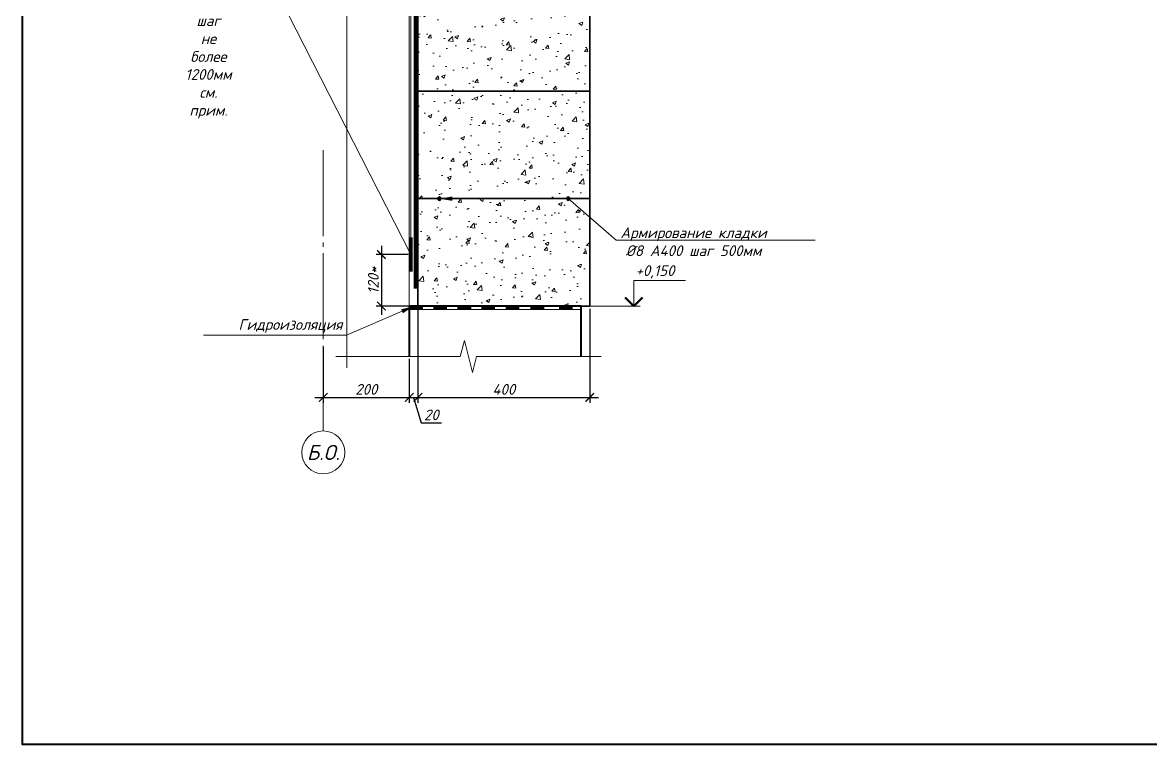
# Model space of a CAD drawing. Header units: millimetres. Extents: x -1807136 to 209800, y 0 to 410608.
# Drawn here: x 13723 to 16347, y 28653 to 30332 of the extents above; entities that cross this region are included whole.
import ezdxf
from ezdxf import colors
from ezdxf.entities.mleader import LeaderData, LeaderLine
from ezdxf.enums import TextEntityAlignment as Align
from ezdxf.math import Vec2, Vec3

# ---------------------------------------------------------------- set-up
doc = ezdxf.new("R2010")
doc.units = ezdxf.units.MM
doc.header["$PDMODE"] = 3
doc.linetypes.add('GOST2.303 5', pattern=[24, 20, -1.5, 1, -1.5])
doc.layers.get('0').update_dxf_attribs({"lineweight": 5})
doc.layers.get('Defpoints').update_dxf_attribs({"lineweight": 0})
for name, color, linetype, lineweight in [('#Dimensions', 7, 'Continuous', 9), ('#Арматура', 152, 'Continuous', 30), ('#Бетон вид', 22, 'Continuous', 18), ('#Бетон разрез', 22, 'Continuous', 40), ('#Выноски', 7, 'Continuous', 15), ('#Газобетон', 152, 'Continuous', 35), ('#Оси', 7, 'Continuous', 9), ('#разм', 7, 'Continuous', 9), ('A-okno', 7, 'Continuous', 0), ('k_ Размеры', 7, 'Continuous', 15)]:
    doc.layers.add(name, color=color, linetype=linetype, lineweight=lineweight)
doc.layers.add('#Hatch', color=252, linetype='Continuous', lineweight=5, true_color=0x696969)
doc.styles.add('GOST 2.304', font='isocpeui.ttf')
doc.styles.add('STEP PR', font='isocpeui.ttf')
doc.dimstyles.new('SPDS', dxfattribs={"dimscale": 10, "dimtxt": 2.5, "dimasz": 2, "dimexe": 1.25, "dimexo": 0.625, "dimtad": 1, "dimdec": 0, "dimrnd": 0.001, "dimtxsty": 'STEP PR', "dimblk": 'ARCHTICK', "dimcen": 2.5, "dimdle": 2, "dimclrd": 256, "dimclre": 256, "dimclrt": 7, "dimadec": 0, "dimazin": 2, "dimtfac": 0.75, "dimtdec": 0, "dimtmove": 1, "dimatfit": 3, "dimfxl": 1, "dimtolj": 1, "dimarcsym": 1})

# ---------------------------------------------------------------- blocks, each defined once
blk = doc.blocks.new('*U355')
at = {"color": 0, "linetype": 'ByBlock', "lineweight": -2}
for p, q in [((9.665, 0), (9.978, 1.25)), ((9.978, 1.25), (10.603, -1.25)), ((9.665, 0), (0, 0)), ((10.603, -1.25), (10.915, 0)), ((20.58, 0), (10.915, 0))]:
    blk.add_line(p, q, dxfattribs=at)
blk = doc.blocks.new('*U394')
at = {"color": 0, "linetype": 'ByBlock', "lineweight": -2}
for p, q in [((59.051, 0), (59.363, 1.25)), ((59.363, 1.25), (59.988, -1.25)), ((59.051, 0), (0, 0)), ((59.988, -1.25), (60.301, 0)), ((119.352, 0), (60.301, 0))]:
    blk.add_line(p, q, dxfattribs=at)
blk = doc.blocks.new('*U359')
at = {"layer": '#разм', "ltscale": 100, "elevation": 0}
for points in [[(4577173, -920400), (4578375, -920400)], [(4577173, -921000), (4577173, -920400)], [(4576150, -921000), (4577323, -921000)]]:
    blk.add_lwpolyline(points, dxfattribs=at)
at = {"layer": 'A-okno', "color": 0, "lineweight": 50, "ltscale": 100, "elevation": 0}
for points in [[(4577173, -921000), (4576973, -920800)], [(4577173, -921000), (4577373, -920800)]]:
    blk.add_lwpolyline(points, dxfattribs=at)
at = {"layer": '#разм', "style": 'STEP PR'}
for tag, p in [('ОТМЕТКА', (4577216, -920299)), ('ПРИМЕЧАНИЕ', (4577314, -920711))]:
    blk.add_attdef(tag, p, '', height=250, dxfattribs=at)
blk = doc.blocks.new('*U47')
at = {"layer": '#Арматура', "lineweight": 0}
h = blk.add_hatch(dxfattribs=at)
h.set_pattern_fill('ANSI31', scale=0.8)
edge = h.paths.add_edge_path()
edge.add_arc((0, 4), 4, 0, 360)
blk.add_circle((0, 4), 4)
blk = doc.blocks.new('_ArchTick')
at = {"color": 0, "linetype": 'ByBlock', "const_width": 0.15}
blk.add_lwpolyline([(-0.5, -0.5), (0.5, 0.5)], dxfattribs=at)
blk = doc.blocks.new('*D342')
at = {"layer": 'Defpoints', "color": 0, "transparency": 16777216}
for p in [(14626.4, 29792.7), (14557.6, 29672.7), (14630.4, 29672.7)]:
    blk.add_point(p, dxfattribs=at)
at = {"layer": 'k_ Размеры', "lineweight": -2, "transparency": 16777216}
for p, q in [((14620.1, 29792.7), (14545.1, 29792.7)), ((14557.6, 29812.7), (14557.6, 29652.7)), ((14624.1, 29672.7), (14545.1, 29672.7))]:
    blk.add_line(p, q, dxfattribs=at)
at = {"layer": 'k_ Размеры', "lineweight": -2, "transparency": 16777216, "xscale": 20, "yscale": 20, "zscale": 20}
for p, rotation in [((14557.6, 29792.7), 90), ((14557.6, 29672.7), 270)]:
    blk.add_blockref('_ArchTick', p, dxfattribs=dict(at, rotation=rotation))
at = {"layer": 'k_ Размеры', "color": 7, "transparency": 16777216, "insert": (14538.8, 29732.7), "char_height": 25, "attachment_point": 5, "rotation": 90, "style": 'STEP PR'}
blk.add_mtext('\\A1;120*', dxfattribs=at)
blk = doc.blocks.new('*D346')
at = {"layer": 'Defpoints', "color": 0, "transparency": 16777216}
for p in [(14422.4, 29584.5), (14622.4, 29556.6), (14622.4, 29460.4)]:
    blk.add_point(p, dxfattribs=at)
at = {"layer": 'k_ Размеры', "lineweight": -2, "transparency": 16777216}
for p, q in [((14422.4, 29578.3), (14422.4, 29447.9)), ((14622.4, 29550.4), (14622.4, 29447.9)), ((14402.4, 29460.4), (14642.4, 29460.4))]:
    blk.add_line(p, q, dxfattribs=at)
at = {"layer": 'k_ Размеры', "lineweight": -2, "transparency": 16777216, "xscale": 20, "yscale": 20, "zscale": 20, "rotation": 180}
blk.add_blockref('_ArchTick', (14422.4, 29460.4), dxfattribs=at)
at = {"layer": 'k_ Размеры', "lineweight": -2, "transparency": 16777216, "xscale": 20, "yscale": 20, "zscale": 20}
blk.add_blockref('_ArchTick', (14622.4, 29460.4), dxfattribs=at)
at = {"layer": 'k_ Размеры', "color": 7, "transparency": 16777216, "insert": (14522.4, 29479.2), "char_height": 25, "attachment_point": 5, "style": 'STEP PR'}
blk.add_mtext('\\A1;200', dxfattribs=at)
blk = doc.blocks.new('*D347')
at = {"layer": 'Defpoints', "color": 0, "transparency": 16777216}
for p in [(14642.4, 29672.7), (14622.4, 29556.6), (14642.4, 29460.4)]:
    blk.add_point(p, dxfattribs=at)
at = {"layer": 'k_ Размеры', "lineweight": -2, "transparency": 16777216}
for p, q in [((14642.4, 29666.4), (14642.4, 29447.9)), ((14622.4, 29550.4), (14622.4, 29447.9)), ((14602.4, 29460.4), (14662.4, 29460.4)), ((14632.4, 29460.4), (14650.2, 29401.1)), ((14650.2, 29401.1), (14697.7, 29401.1))]:
    blk.add_line(p, q, dxfattribs=at)
at = {"layer": 'k_ Размеры', "lineweight": -2, "transparency": 16777216, "xscale": 20, "yscale": 20, "zscale": 20, "rotation": 180}
blk.add_blockref('_ArchTick', (14622.4, 29460.4), dxfattribs=at)
at = {"layer": 'k_ Размеры', "lineweight": -2, "transparency": 16777216, "xscale": 20, "yscale": 20, "zscale": 20}
blk.add_blockref('_ArchTick', (14642.4, 29460.4), dxfattribs=at)
at = {"layer": 'k_ Размеры', "color": 7, "transparency": 16777216, "insert": (14673.9, 29419.8), "char_height": 25, "attachment_point": 5, "style": 'STEP PR'}
blk.add_mtext('\\A1;20', dxfattribs=at)
blk = doc.blocks.new('*D348')
at = {"layer": 'Defpoints', "color": 0, "transparency": 16777216}
for p in [(14642.4, 29672.7), (15042.4, 29672.7), (15042.4, 29460.4)]:
    blk.add_point(p, dxfattribs=at)
at = {"layer": 'k_ Размеры', "lineweight": -2, "transparency": 16777216}
for p, q in [((14642.4, 29666.4), (14642.4, 29447.9)), ((15042.4, 29666.4), (15042.4, 29447.9)), ((14622.4, 29460.4), (15062.4, 29460.4))]:
    blk.add_line(p, q, dxfattribs=at)
at = {"layer": 'k_ Размеры', "lineweight": -2, "transparency": 16777216, "xscale": 20, "yscale": 20, "zscale": 20, "rotation": 180}
blk.add_blockref('_ArchTick', (14642.4, 29460.4), dxfattribs=at)
at = {"layer": 'k_ Размеры', "lineweight": -2, "transparency": 16777216, "xscale": 20, "yscale": 20, "zscale": 20}
blk.add_blockref('_ArchTick', (15042.4, 29460.4), dxfattribs=at)
at = {"layer": 'k_ Размеры', "color": 7, "transparency": 16777216, "insert": (14842.4, 29479.2), "char_height": 25, "attachment_point": 5, "style": 'STEP PR'}
blk.add_mtext('\\A1;400', dxfattribs=at)
blk = doc.blocks.new('Г.б.250х400')
at = {"layer": '#Hatch'}
h = blk.add_hatch(dxfattribs=at)
h.set_pattern_fill('AR-CONC', color=256, scale=0.5)
h.paths.add_polyline_path([(400, 250), (0, 250), (0, 0), (400, 0)])
at = {"layer": '#Газобетон'}
blk.add_lwpolyline([(0, 0), (400, 0), (400, 250), (0, 250)], close=True, dxfattribs=at)

msp = doc.modelspace()

# ---------------------------------------------------------------- hatches: boundary and pattern name
at = {"linetype": 'Continuous'}
for points in [[(14622.47912, 29672.69652), (14622.47912, 29664.69652), (14654.47912, 29664.69652), (14654.47912, 29672.69652)], [(14678.47912, 29672.69652), (14678.47912, 29664.69652), (14710.47912, 29664.69652), (14710.47912, 29672.69652)], [(14734.47912, 29672.69652), (14734.47912, 29664.69652), (14766.47912, 29664.69652), (14766.47912, 29672.69652)], [(14789.87565, 29672.69652), (14789.87565, 29664.69652), (14821.87565, 29664.69652), (14821.87565, 29672.69652)], [(14846.41075, 29672.69652), (14846.41075, 29664.69652), (14878.41075, 29664.69652), (14878.41075, 29672.69652)], [(14904.46363, 29672.69652), (14904.46363, 29664.69652), (14936.46363, 29664.69652), (14936.46363, 29672.69652)], [(14970.70138, 29672.69652), (14970.70138, 29664.69652), (15002.70138, 29664.69652), (15002.70138, 29672.69652)]]:
    msp.add_hatch(color=256, dxfattribs=at).paths.add_polyline_path(points, flags=0)

# ---------------------------------------------------------------- linework, layer by layer
at = {"layer": '#Арматура', "const_width": 8}
for points in [[(14636.36715, 29713.69652), (14636.36715, 30538.74013)], [(14626.36715, 29752.69652), (14626.36715, 29832.69652)]]:
    msp.add_lwpolyline(points, dxfattribs=at)
at = {"layer": '#Бетон вид'}
msp.add_lwpolyline([(14622.36715, 29604.59496), (14622.36715, 30538.74013)], dxfattribs=at)
at = {"layer": '#Бетон разрез'}
msp.add_lwpolyline([(15022.36715, 29555.51261), (15022.36715, 29672.69652), (14622.36715, 29672.69652), (14622.36715, 29555.51261)], dxfattribs=at)
at = {"layer": '#Оси', "linetype": 'GOST2.303 5', "ltscale": 10}
msp.add_lwpolyline([(14422.36715, 30035.69329), (14422.36715, 29432.46004), (14422.36715, 29382.46004)], dxfattribs=at)
at = {"layer": '#Оси', "linetype": 'Continuous', "ltscale": 100}
msp.add_circle((14422.36715, 29332.46004), 50, dxfattribs=at)
at = {"color": 3, "lineweight": 40}
msp.add_lwpolyline([(13722.58032, 36442.79875), (24318.13743, 36442.79875), (24318.13743, 28653.26531), (13722.58032, 28653.26531)], close=True, dxfattribs=at)
at = {"linetype": 'Continuous'}
for points in [[(14622.36715, 29672.69652), (15022.36715, 29672.69652)], [(14622.36715, 29664.69652), (15022.36715, 29664.69652)]]:
    msp.add_lwpolyline(points, dxfattribs=at)

# ---------------------------------------------------------------- block references
at = {"layer": '#Dimensions', "xscale": 0.1, "yscale": 0.1, "zscale": 0.1}
msp.add_blockref('*U359', (-442572.59297, 121772.70963, 0), dxfattribs=at).add_auto_attribs({'ОТМЕТКА': '+0,150'})
at = {"layer": '#Арматура', "xscale": -1}
for p in [(14692.36715, 29918.69652), (14992.36715, 29918.69652)]:
    msp.add_blockref('*U47', p, dxfattribs=at)
for p in [(14642.36715, 30172.69652), (14642.36715, 29922.69652), (14642.36715, 29672.69652)]:
    msp.add_blockref('Г.б.250х400', p)
at = {"xscale": -30, "yscale": -30, "zscale": -30}
msp.add_blockref('*U355', (15068.61715, 29555.51261), dxfattribs=at)
at = {"layer": 'k_ Размеры', "xscale": -30, "yscale": -30, "zscale": -30, "rotation": 90}
msp.add_blockref('*U394', (14477.46313, 33109.81785), dxfattribs=at)

# ---------------------------------------------------------------- texts
at = {"layer": '#Оси', "linetype": 'Continuous', "ltscale": 100, "style": 'GOST 2.304'}
msp.add_text('Б.О.', height=35, dxfattribs=at).set_placement((14422.36715, 29332.46004), align=Align.MIDDLE_CENTER)

# ---------------------------------------------------------------- dimensions: what is measured, and where the dimension line sits
at = {"layer": 'k_ Размеры'}
dim = msp.add_linear_dim(base=(14557.57854, 29672.69652), p1=(14626.36715, 29792.69652), p2=(14630.36715, 29672.69652), angle=90, text='<>*', dimstyle='SPDS', dxfattribs=at)
dim.commit()
dim.dimension.update_dxf_attribs({"geometry": '*D342', "text_midpoint": (14538.82854, 29732.69652)})
for base, p1, p2, picture, middle in [((14642.36715, 29460.43562), (14622.36715, 29556.62778), (14642.36715, 29672.69652), '*D347', (14656.42965, 29419.81062)), ((15042.36715, 29460.43562), (14642.36715, 29672.69652), (15042.36715, 29672.69652), '*D348', (14842.36715, 29479.18562)), ((14622.36715, 29460.43562), (14422.36715, 29584.53802), (14622.36715, 29556.62778), '*D346', (14522.36715, 29479.18562))]:
    dim = msp.add_linear_dim(base=base, p1=p1, p2=p2, dimstyle='SPDS', dxfattribs=at)
    dim.commit()
    dim.dimension.update_dxf_attribs({"geometry": picture, "text_midpoint": middle})

# ---------------------------------------------------------------- leaders
at = {"layer": '#Выноски'}
ml = msp.add_multileader_mtext('Standard', dxfattribs=at)
ml.set_content('{\\H0.83333x;t8х100х100\\Pшаг\\A1; не более 1200мм  \\A0; \\Pсм.\\A1; прим.\\H1.2x;            }', color=256, style='STEP PR')
ml.set_leader_properties(color=256, linetype='ByLayer', lineweight=-1)
ml.build(insert=Vec2(0, 0))
ml.multileader.update_dxf_attribs({"text_left_attachment_type": 6, "text_right_attachment_type": 6, "dogleg_length": 0, "arrow_head_size": 30, "scale": 0.1})
ctx = ml.context
ctx.base_point, ctx.scale, ctx.char_height, ctx.arrow_head_size, ctx.landing_gap_size, ctx.plane_origin = Vec3(13970.15292, 30353.28511), 0.1, 30, 30, 12.5, Vec3(16543.26087, 29666.96198)
ctx.left_attachment, ctx.right_attachment, ctx.text_align_type = 6, 6, 1
notes = []
notes.append((ctx, [(1, (1, 1, 0), (14340.09472, 30353.28511), (-1, 0), 0, [(2, [(14626.36715, 30992.69652), (14626.36715, 30422.69652), (14626.36715, 29792.69652)], 0, [])])]))
ctx.mtext.insert, ctx.mtext.rotation, ctx.mtext.width, ctx.mtext.defined_height, ctx.mtext.alignment, ctx.mtext.flow_direction = Vec3(14155.12382, 30390.78508), 6.2831853072, 395.8903153, 133.34219, 2, 5
ml = msp.add_multileader_mtext('Standard', dxfattribs=at)
ml.set_content('{\\H0.83333x;Армирование кладки  \\P%%C8 А400 шаг 500мм\\P\\A1;\\H1.2x;       }', color=256, style='STEP PR')
ml.set_leader_properties(color=256, linetype='ByLayer', lineweight=-1)
ml.build(insert=Vec2(0, 0))
ml.multileader.update_dxf_attribs({"text_left_attachment_type": 6, "text_right_attachment_type": 6, "dogleg_length": 0, "arrow_head_size": 30, "scale": 0.1})
ctx = ml.context
ctx.base_point, ctx.scale, ctx.char_height, ctx.arrow_head_size, ctx.landing_gap_size, ctx.plane_origin = Vec3(15103.72883, 29825.86896), 0.1, 30, 30, 12.5, Vec3(17604.78607, 28363.79299)
ctx.left_attachment, ctx.right_attachment, ctx.text_align_type = 6, 6, 1
notes.append((ctx, [(0, (1, 1, 0), (15103.72883, 29825.86896), (1, 0), 0, [(0, [(14692.36715, 29922.69652), (14992.36715, 29922.69652)], 0, [])])]))
ctx.mtext.insert, ctx.mtext.rotation, ctx.mtext.alignment, ctx.mtext.flow_direction = Vec3(15283.8702, 29855.86896), 6.2831853072, 2, 5
ml = msp.add_multileader_mtext('Standard', dxfattribs=at)
ml.set_content('{\\H0.83333x;Гидроизоляция}', color=256, style='STEP PR')
ml.set_leader_properties(color=256, linetype='ByLayer', lineweight=-1)
ml.build(insert=Vec2(0, 0))
ml.multileader.update_dxf_attribs({"text_left_attachment_type": 6, "text_right_attachment_type": 6, "dogleg_length": 0, "arrow_head_size": 30, "scale": 0.1})
ctx = ml.context
ctx.base_point, ctx.scale, ctx.char_height, ctx.arrow_head_size, ctx.landing_gap_size, ctx.plane_origin = Vec3(14215.6288, 29604.98263), 0.1, 30, 30, 12.5, Vec3(16790.07987, 28106.72113)
ctx.left_attachment, ctx.right_attachment, ctx.text_align_type = 6, 6, 1
notes.append((ctx, [(1, (1, 1, 0), (14476.29073, 29604.98263), (-1, 0), 0, [(0, [(14633.244, 29672.69652)], 0, [])])]))
ctx.mtext.insert, ctx.mtext.rotation, ctx.mtext.alignment, ctx.mtext.flow_direction = Vec3(14345.95977, 29642.4826), 6.2831853072, 2, 5
for ctx, leaders in notes:
    for number, flags, end, landing, length, lines in leaders:
        leader = LeaderData()
        leader.index, (leader.has_last_leader_line, leader.has_dogleg_vector, leader.attachment_direction) = number, flags
        leader.last_leader_point, leader.dogleg_vector, leader.dogleg_length = Vec3(end), Vec3(landing), length
        for number, points, colour, breaks in lines:
            line = LeaderLine()
            line.index, line.vertices, line.color, line.breaks = number, Vec3.list(points), colors.encode_raw_color(colour), breaks
            leader.lines.append(line)
        ctx.leaders.append(leader)

doc.saveas('drawing.dxf')
